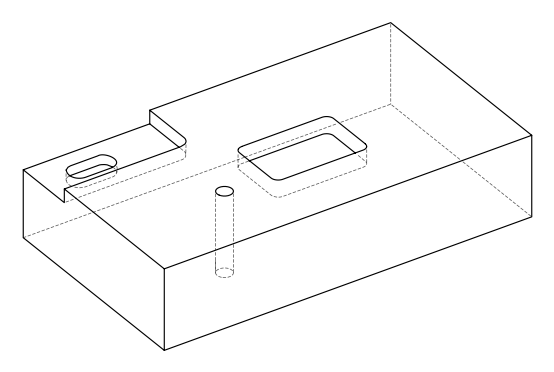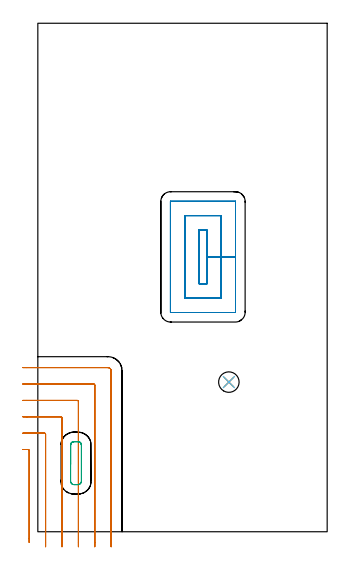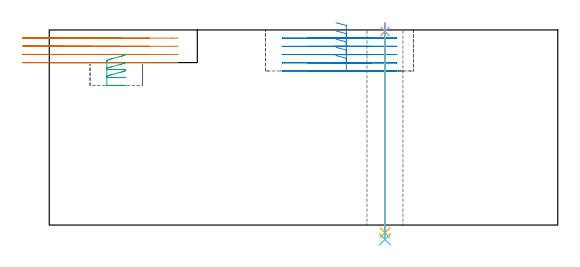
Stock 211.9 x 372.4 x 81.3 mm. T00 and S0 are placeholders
(PLAN: 6 operations, 4 tool changes, 14.5 min)
(1 MILL_CORNER_NOTCH_RECTANGULAR | CORNER_NOTCH_RECTANGULAR | UGT0201_010 | Follow Part, ap 4, ae 75% | 7.1 min | 107265 mm3)
(2 MILL_RECTANGULAR_POCKET | POCKET_RECTANGULAR_STRAIGHT | UGT0201_103 | Follow Part, ap 3.5, ae 75% | 5.96 min | 99941 mm3)
(3 MILL_RECTANGULAR_POCKET_1 | POCKET_RECTANGULAR_STRAIGHT_1 | UGT0201_103 | Follow Part, ap 3.5, ae 75% | 0.75 min | 8733 mm3)
(4 SPOT_DRILL | STEP1HOLE | NXT0321_9005460120000 | 0.03 min | 11 mm3)
(5 DRILL_THROUGH_HOLE_INTO_CENTER | STEP1HOLE | NXT0301_065 | 0.35 min | 5610 mm3)
(6 DRILL_TO_ENLARGE_THROUGH_HOLE | STEP1HOLE | UGT0301_041 | 0.36 min | 8724 mm3)
(TOOL UGT0201_010 | End Mill 16 mm | D16 FL22 Z2)
(TOOL UGT0201_103 | End Mill 14 mm | D14 FL19 Z2)
(TOOL NXT0321_9005460120000 | NC Spot Drill, 142deg, 12mm, Carbide, Uncoated | D12 PA142 FL30 Z2)
(TOOL NXT0301_065 | Carbide Drill 9.4mm [860.1-0940-075A1-MM 2214] | D9.4 PA140 FL98 Z2)
(TOOL UGT0301_041 | Twist Drill 15 mm | D15 PA118 FL114 Z2)
(OP 1 MILL_CORNER_NOTCH_RECTANGULAR)
G17 G21 G94 G90
T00 M6
G54
G17 G0 G90 X-6.3 Y-7.931 S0 M3
G43 Z91.3 H0
Z77.9
G94 G1 Y-4.931 F250.
Y59.405 F500.
G3 X-7.094 Y60.2 R0.8
G1 X-8.
X-11. F250.
G0 Z91.3
X5.7 Y-11.
Z77.9
G1 Y-8.
Y71.405 F500.
G3 X4.905 Y72.2 R0.8
G1 X-8.
X-11. F250.
G0 Z91.3
X17.7 Y-11.
Z77.9
G1 Y-8.
Y83.405 F500.
G3 X16.905 Y84.2 R0.8
G1 X-8.
X-11. F250.
G0 Z91.3
X29.7 Y-11.
Z77.9
G1 Y-8.
Y95.404 F500.
G3 X28.904 Y96.2 R0.8
G1 X-8.
X-11. F250.
G0 Z91.3
X41.7 Y-11.
Z77.9
G1 Y-8.
Y107.404 F500.
G3 X40.904 Y108.2 R0.8
G1 X-8.
X-11. F250.
G0 Z91.3
X53.7 Y-11.
Z77.9
G1 Y-8.
Y117.8 F500.
G3 X51.3 Y120.2 R2.4
G1 X-8.
X-11. F250.
G0 Z91.3
X-6.3 Y-7.931
Z74.5
G1 Y-4.931
Y59.405 F500.
G3 X-7.094 Y60.2 R0.8
G1 X-8.
X-11. F250.
G0 Z91.3
X5.7 Y-11.
Z74.5
G1 Y-8.
Y71.405 F500.
G3 X4.905 Y72.2 R0.8
G1 X-8.
X-11. F250.
G0 Z91.3
X17.7 Y-11.
Z74.5
G1 Y-8.
Y83.405 F500.
G3 X16.905 Y84.2 R0.8
G1 X-8.
X-11. F250.
G0 Z91.3
X29.7 Y-11.
Z74.5
G1 Y-8.
Y95.404 F500.
G3 X28.904 Y96.2 R0.8
G1 X-8.
X-11. F250.
G0 Z91.3
X41.7 Y-11.
Z74.5
G1 Y-8.
Y107.404 F500.
G3 X40.904 Y108.2 R0.8
G1 X-8.
X-11. F250.
G0 Z91.3
X53.7 Y-11.
Z74.5
G1 Y-8.
Y117.8 F500.
G3 X51.3 Y120.2 R2.4
G1 X-8.
X-11. F250.
G0 Z91.3
X-6.3 Y-7.931
Z71.1
G1 Y-4.931
Y59.405 F500.
G3 X-7.094 Y60.2 R0.8
G1 X-8.
X-11. F250.
G0 Z91.3
X5.7 Y-11.
Z71.1
G1 Y-8.
Y71.405 F500.
G3 X4.905 Y72.2 R0.8
G1 X-8.
X-11. F250.
G0 Z91.3
X17.7 Y-11.
Z71.1
G1 Y-8.
Y83.405 F500.
G3 X16.905 Y84.2 R0.8
G1 X-8.
X-11. F250.
G0 Z91.3
X29.7 Y-11.
Z71.1
G1 Y-8.
Y95.404 F500.
G3 X28.904 Y96.2 R0.8
G1 X-8.
X-11. F250.
G0 Z91.3
X41.7 Y-11.
Z71.1
G1 Y-8.
Y107.404 F500.
G3 X40.904 Y108.2 R0.8
G1 X-8.
X-11. F250.
G0 Z91.3
X53.7 Y-11.
Z71.1
G1 Y-8.
Y117.8 F500.
G3 X51.3 Y120.2 R2.4
G1 X-8.
X-11. F250.
G0 Z91.3
X-6.3 Y-7.931
Z67.7
G1 Y-4.931
Y59.405 F500.
G3 X-7.094 Y60.2 R0.8
G1 X-8.
X-11. F250.
G0 Z91.3
X5.7 Y-11.
Z67.7
G1 Y-8.
Y71.405 F500.
G3 X4.905 Y72.2 R0.8
G1 X-8.
X-11. F250.
G0 Z91.3
X17.7 Y-11.
Z67.7
G1 Y-8.
Y83.405 F500.
G3 X16.905 Y84.2 R0.8
G1 X-8.
X-11. F250.
G0 Z91.3
X29.7 Y-11.
Z67.7
G1 Y-8.
Y95.404 F500.
G3 X28.904 Y96.2 R0.8
G1 X-8.
X-11. F250.
G0 Z91.3
X41.7 Y-11.
Z67.7
G1 Y-8.
Y107.404 F500.
G3 X40.904 Y108.2 R0.8
G1 X-8.
X-11. F250.
G0 Z91.3
X53.7 Y-11.
Z67.7
G1 Y-8.
Y117.8 F500.
G3 X51.3 Y120.2 R2.4
G1 X-8.
X-11. F250.
G0 Z91.3
M5
M2
(OP 2 MILL_RECTANGULAR_POCKET)
G17 G21 G94 G90
T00 M6
G54
G17 G0 G90 X119.54 Y181.6 S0 M3
G43 Z91.3 H0
Z84.3
G94 G1 X123.8 Z83.159 F250.
Y201.3 Z77.88
Y221. F500.
X118.1
Y181.6
X123.8
Y201.3
X134.3
Y231.5
X107.6
Y171.1
X134.3
Y201.3
X144.8
Y241.9
X144.795 Y241.955
X144.755 Y241.995
X144.7 Y242.
X97.2
X97.145 Y241.995
X97.105 Y241.955
X97.1 Y241.9
Y160.7
X97.105 Y160.645
X97.145 Y160.605
X97.2 Y160.6
X144.7
X144.755 Y160.605
X144.795 Y160.645
X144.8 Y160.7
Y201.3
Y202.3
G0 X119.54 Y181.6 Z80.88
G1 X123.8 Z79.739 F250.
Y201.3 Z74.46
Y221. F500.
X118.1
Y181.6
X123.8
Y201.3
X134.3
Y231.5
X107.6
Y171.1
X134.3
Y201.3
X144.8
Y241.9
X144.795 Y241.955
X144.755 Y241.995
X144.7 Y242.
X97.2
X97.145 Y241.995
X97.105 Y241.955
X97.1 Y241.9
Y160.7
X97.105 Y160.645
X97.145 Y160.605
X97.2 Y160.6
X144.7
X144.755 Y160.605
X144.795 Y160.645
X144.8 Y160.7
Y201.3
Y202.3
G0 X119.54 Y181.6 Z77.46
G1 X123.8 Z76.319 F250.
Y201.3 Z71.04
Y221. F500.
X118.1
Y181.6
X123.8
Y201.3
X134.3
Y231.5
X107.6
Y171.1
X134.3
Y201.3
X144.8
Y241.9
X144.795 Y241.955
X144.755 Y241.995
X144.7 Y242.
X97.2
X97.145 Y241.995
X97.105 Y241.955
X97.1 Y241.9
Y160.7
X97.105 Y160.645
X97.145 Y160.605
X97.2 Y160.6
X144.7
X144.755 Y160.605
X144.795 Y160.645
X144.8 Y160.7
Y201.3
Y202.3
G0 X119.54 Y181.6 Z74.04
G1 X123.8 Z72.899 F250.
Y201.3 Z67.62
Y221. F500.
X118.1
Y181.6
X123.8
Y201.3
X134.3
Y231.5
X107.6
Y171.1
X134.3
Y201.3
X144.8
Y241.9
X144.795 Y241.955
X144.755 Y241.995
X144.7 Y242.
X97.2
X97.145 Y241.995
X97.105 Y241.955
X97.1 Y241.9
Y160.7
X97.105 Y160.645
X97.145 Y160.605
X97.2 Y160.6
X144.7
X144.755 Y160.605
X144.795 Y160.645
X144.8 Y160.7
Y201.3
Y202.3
G0 X119.54 Y181.6 Z70.62
G1 X123.8 Z69.479 F250.
Y201.3 Z64.2
Y221. F500.
X118.1
Y181.6
X123.8
Y201.3
X134.3
Y231.5
X107.6
Y171.1
X134.3
Y201.3
X144.8
Y241.9
X144.795 Y241.955
X144.755 Y241.995
X144.7 Y242.
X97.2
X97.145 Y241.995
X97.105 Y241.955
X97.1 Y241.9
Y160.7
X97.105 Y160.645
X97.145 Y160.605
X97.2 Y160.6
X144.7
X144.755 Y160.605
X144.795 Y160.645
X144.8 Y160.7
Y201.3
Y202.3
G0 Z91.3
M5
M2
(OP 3 MILL_RECTANGULAR_POCKET_1)
G17 G21 G94 G90
T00 M6
G54
G17 G0 G90 X31.851 Y63.996 S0 M3
G43 Z91.3 H0
Z71.1
G94 G1 X31.843 Y64.056 Z71.084 F250.
X31.722 Y64.439 Z70.976
X31.543 Y64.798 Z70.869
X31.308 Y65.124 Z70.761
X31.024 Y65.408 Z70.653
X30.698 Y65.643 Z70.546
X30.339 Y65.822 Z70.438
X29.956 Y65.943 Z70.331
X29.558 Y66. Z70.223
X26.342 Z69.361
X25.944 Y65.943 Z69.254
X25.561 Y65.822 Z69.146
X25.202 Y65.643 Z69.038
X24.876 Y65.408 Z68.931
X24.592 Y65.124 Z68.823
X24.357 Y64.798 Z68.716
X24.178 Y64.439 Z68.608
X24.057 Y64.056 Z68.5
X24. Y63.658 Z68.393
Y63.5 Z68.35
Y50.25 Z64.8
Y37. F500.
G3 X26.5 Y34.5 R2.5
G1 X29.4
G3 X31.9 Y37. R2.5
G1 Y63.5
G3 X29.4 Y66. R2.5
G1 X26.5
G3 X24. Y63.5 R2.5
G1 Y50.25
Y49.25
G0 X31.851 Y63.996 Z67.8
G1 X31.843 Y64.056 Z67.784 F250.
X31.722 Y64.439 Z67.676
X31.543 Y64.798 Z67.569
X31.308 Y65.124 Z67.461
X31.024 Y65.408 Z67.353
X30.698 Y65.643 Z67.246
X30.339 Y65.822 Z67.138
X29.956 Y65.943 Z67.031
X29.558 Y66. Z66.923
X26.342 Z66.061
X25.944 Y65.943 Z65.954
X25.561 Y65.822 Z65.846
X25.202 Y65.643 Z65.738
X24.876 Y65.408 Z65.631
X24.592 Y65.124 Z65.523
X24.357 Y64.798 Z65.416
X24.178 Y64.439 Z65.308
X24.057 Y64.056 Z65.2
X24. Y63.658 Z65.093
Y63.5 Z65.05
Y50.25 Z61.5
Y37. F500.
G3 X26.5 Y34.5 R2.5
G1 X29.4
G3 X31.9 Y37. R2.5
G1 Y63.5
G3 X29.4 Y66. R2.5
G1 X26.5
G3 X24. Y63.5 R2.5
G1 Y50.25
Y49.25
G0 X31.851 Y63.996 Z64.5
G1 X31.843 Y64.056 Z64.484 F250.
X31.722 Y64.439 Z64.376
X31.543 Y64.798 Z64.269
X31.308 Y65.124 Z64.161
X31.024 Y65.408 Z64.053
X30.698 Y65.643 Z63.946
X30.339 Y65.822 Z63.838
X29.956 Y65.943 Z63.731
X29.558 Y66. Z63.623
X26.342 Z62.761
X25.944 Y65.943 Z62.654
X25.561 Y65.822 Z62.546
X25.202 Y65.643 Z62.438
X24.876 Y65.408 Z62.331
X24.592 Y65.124 Z62.223
X24.357 Y64.798 Z62.116
X24.178 Y64.439 Z62.008
X24.057 Y64.056 Z61.9
X24. Y63.658 Z61.793
Y63.5 Z61.75
Y50.25 Z58.2
Y37. F500.
G3 X26.5 Y34.5 R2.5
G1 X29.4
G3 X31.9 Y37. R2.5
G1 Y63.5
G3 X29.4 Y66. R2.5
G1 X26.5
G3 X24. Y63.5 R2.5
G1 Y50.25
Y49.25
G0 Z91.3
M5
M2
(OP 4 SPOT_DRILL)
G17 G21 G94 G90
T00 M6
G54
G17 G0 G90 X139.9 Y109.6 S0 M3
G43 Z91.3 H0
G94 G81 G98 Z80.654 F250. R84.3
G80
M5
M2
(OP 5 DRILL_THROUGH_HOLE_INTO_CENTER)
G17 G21 G94 G90
T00 M6
G54
G17 G0 G90 X139.9 Y109.6 S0 M3
G43 Z91.3 H1
G94 G73 G98 Z-3.211 F250. Q9.39 R83.3
G80
M5
M2
(OP 6 DRILL_TO_ENLARGE_THROUGH_HOLE)
G17 G21 G94 G90
T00 M6
G54
G17 G0 G90 X139.9 Y109.6 S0 M3
G43 Z91.3 H0
G94 G73 G98 Z-6.006 F250. Q14.551 R83.3
G80
M5
M2
